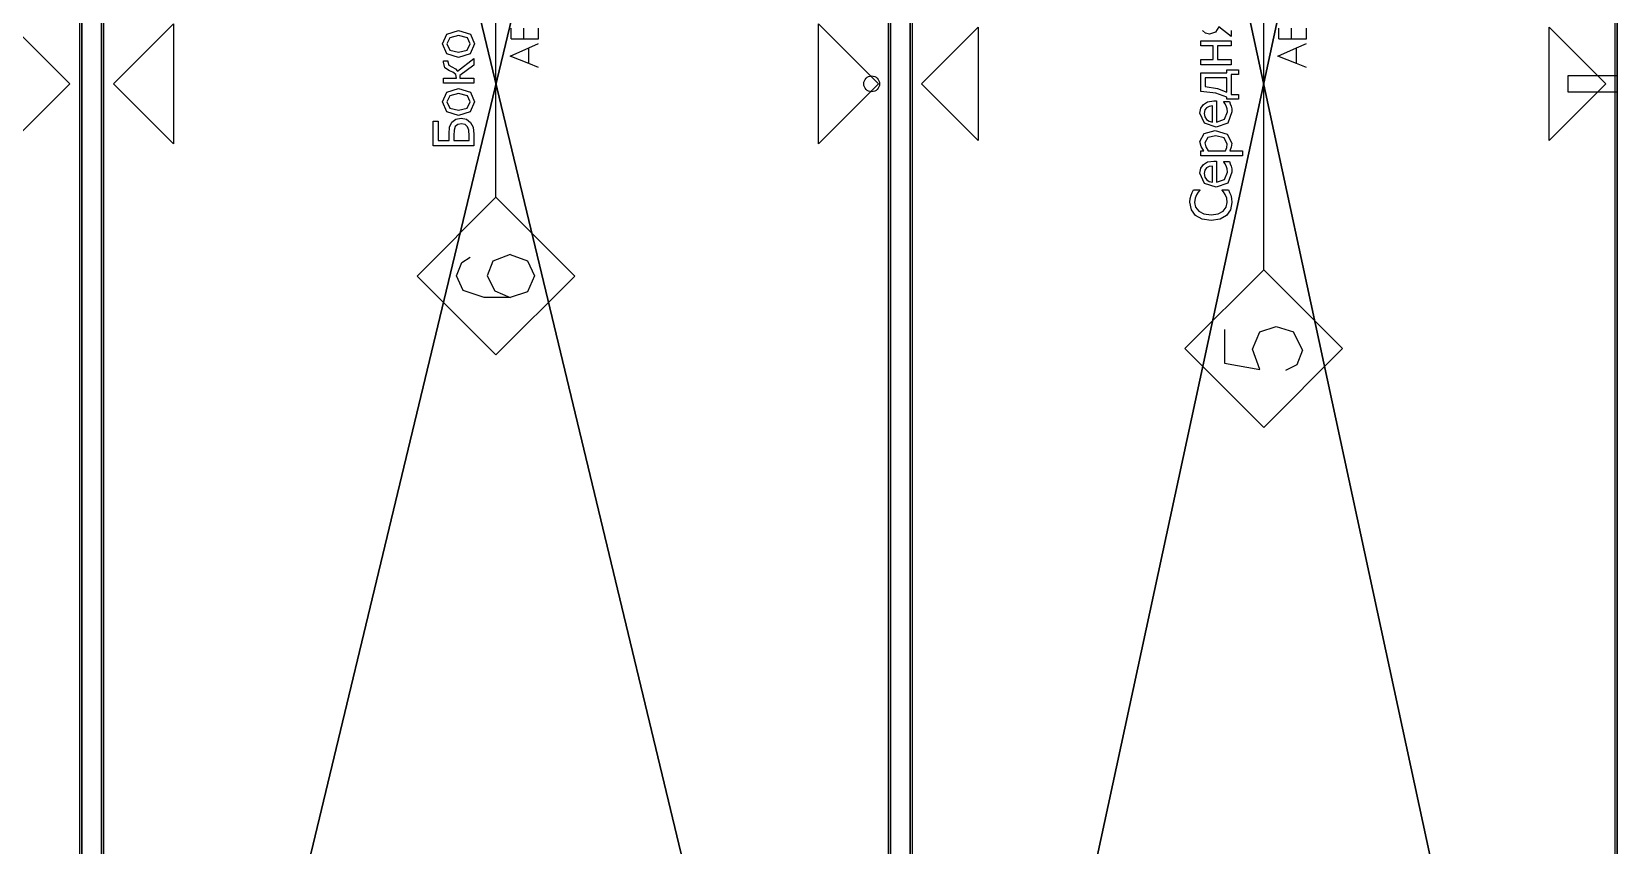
# Model space of a CAD drawing. Header units: millimetres. Extents: x -3498 to 36, y -676 to 1664.
# Drawn here: x -1991 to -1188, y 446 to 858 of the extents above; entities that cross this region are included whole.
import ezdxf

# ---------------------------------------------------------------- set-up
doc = ezdxf.new("R2010")
doc.units = ezdxf.units.MM
doc.header["$LTSCALE"] = 25.4
doc.layers.get('0').update_dxf_attribs({"true_color": 0xffffff})
for name, color, linetype, true_color in [('ABF-DSIDE-8', 32, 'Continuous', 0xcc5400), ('ABF_cuttingLines', 134, 'Continuous', 0x009987), ('ABF_edgeBanding', 252, 'Continuous', 0x777799), ('ABF_Label', 36, 'Continuous', 0x664400), ('DEPTH12-$38878', 34, 'Continuous', 0xaa4400)]:
    doc.layers.add(name, color=color, linetype=linetype, true_color=true_color)

# ---------------------------------------------------------------- blocks, each defined once
blk = doc.blocks.new('Group68#1')
at = {"layer": 'ABF-DSIDE-8', "color": 0, "extrusion": (-1, 0, 0)}
blk.add_circle((0, -9), 4, dxfattribs=at)
blk = doc.blocks.new('Group69#1')
at = {"layer": 'ABF-DSIDE-8', "color": 0}
blk.add_polyline3d([(0, 4, 0), (-25, 4, 0), (-25, -4, 0), (0, -4, 0), (0, 4, 0)], close=True, dxfattribs=at)
blk = doc.blocks.new('Group207#1')
at = {"layer": 'ABF_Label', "color": 0}
for p, q in [((-43.63, 19.83), (-42.41, 21.95)), ((-42.41, 21.95), (-40.57, 23.28)), ((-41.07, 20.92), (-41.93, 19.24)), ((-39.77, 21.92), (-41.07, 20.92)), ((-40.57, 23.28), (-38.17, 23.74)), ((-38.19, 22.26), (-39.77, 21.92)), ((-36.83, 22.09), (-38.19, 22.26)), ((-38.17, 23.74), (-36.94, 23.65)), ((-36.94, 23.65), (-35.88, 23.4)), ((-35.75, 21.64), (-36.83, 22.09)), ((-35.88, 23.4), (-35.02, 23.07)), ((-34.87, 21.06), (-35.75, 21.64)), ((-35.02, 23.07), (-34.15, 22.64)), ((-34.29, 20.55), (-34.87, 21.06)), ((-34.15, 20.55), (-34.29, 20.55)), ((-34.15, 22.64), (-34.15, 20.55)), ((-32.08, 19.11), (-28.8, 20.52)), ((-28.8, 20.52), (-27.19, 20.26)), ((-20.21, 20.15), (-18.57, 20.52)), ((-18.57, 20.52), (-15.95, 19.19)), ((-12.72, 19.11), (-9.45, 20.52)), ((-9.45, 20.52), (-7.83, 20.26)), ((-44.04, 16.97), (-43.63, 19.83)), ((-43.61, 14.06), (-44.04, 16.97)), ((-41.93, 19.24), (-42.24, 16.97)), ((-42.24, 16.97), (-41.91, 14.67)), ((-33.33, 15.3), (-32.08, 19.11)), ((-31.41, 17.54), (-31.66, 16.45)), ((-31.66, 16.45), (-26.48, 16.45)), ((-30.85, 18.39), (-31.41, 17.54)), ((-30.02, 18.97), (-30.85, 18.39)), ((-28.9, 19.16), (-30.02, 18.97)), ((-27.78, 18.97), (-28.9, 19.16)), ((-27.04, 18.41), (-27.78, 18.97)), ((-27.19, 20.26), (-25.96, 19.44)), ((-26.64, 17.6), (-27.04, 18.41)), ((-26.48, 16.45), (-26.64, 17.6)), ((-25.96, 19.44), (-25.16, 18.06)), ((-25.16, 18.06), (-24.88, 16.08)), ((-24.88, 16.08), (-24.88, 15.19)), ((-23.21, 6.86), (-23.21, 20.25)), ((-23.21, 20.25), (-21.57, 20.25)), ((-21.57, 20.25), (-21.57, 19.23)), ((-21.57, 19.23), (-20.21, 20.15)), ((-20.33, 18.64), (-21.57, 17.84)), ((-21.57, 17.84), (-21.57, 12.3)), ((-18.98, 18.95), (-20.33, 18.64)), ((-17.24, 18.03), (-18.98, 18.95)), ((-17.42, 12.69), (-16.71, 15.43)), ((-16.71, 15.43), (-17.24, 18.03)), ((-15.01, 15.62), (-16.18, 11.72)), ((-15.95, 19.19), (-15.01, 15.62)), ((-13.97, 15.3), (-12.72, 19.11)), ((-12.06, 17.54), (-12.3, 16.45)), ((-12.3, 16.45), (-7.13, 16.45)), ((-11.5, 18.39), (-12.06, 17.54)), ((-10.66, 18.97), (-11.5, 18.39)), ((-9.54, 19.16), (-10.66, 18.97)), ((-8.43, 18.97), (-9.54, 19.16)), ((-7.69, 18.41), (-8.43, 18.97)), ((-7.83, 20.26), (-6.61, 19.44)), ((-7.28, 17.6), (-7.69, 18.41)), ((-7.13, 16.45), (-7.28, 17.6)), ((-6.61, 19.44), (-5.8, 18.06)), ((-5.8, 18.06), (-5.52, 16.08)), ((-5.52, 16.08), (-5.52, 15.19)), ((-4.33, 11.87), (-2.97, 15.44)), ((-2.97, 15.44), (-2.44, 20.25)), ((-2.44, 20.25), (3.56, 20.25)), ((-0.89, 18.87), (-1.49, 14.87)), ((1.91, 18.87), (-0.89, 18.87)), ((1.91, 11.87), (1.91, 18.87)), ((3.56, 20.25), (3.56, 11.87)), ((6.15, 10.47), (6.15, 20.25)), ((6.15, 20.25), (7.8, 20.25)), ((7.8, 20.25), (7.8, 16.29)), ((7.8, 16.29), (12.23, 16.29)), ((12.23, 16.29), (12.23, 20.25)), ((12.23, 20.25), (13.88, 20.25)), ((13.88, 20.25), (13.88, 10.47)), ((16.04, 17.46), (16.36, 18.74)), ((16.61, 15.56), (16.04, 17.46)), ((16.36, 18.74), (17.22, 19.66)), ((18.39, 14.5), (16.61, 15.56)), ((-90, 12.65), (-92.05, 1.23)), ((-79.12, 12.65), (-90, 12.65)), ((-42.4, 11.94), (-43.61, 14.06)), ((-40.55, 10.66), (-42.4, 11.94)), ((-41.91, 14.67), (-41.03, 13.03)), ((-41.03, 13.03), (-39.75, 12.06)), ((-38.2, 10.23), (-40.55, 10.66)), ((-39.75, 12.06), (-38.19, 11.73)), ((-36.94, 10.33), (-38.2, 10.23)), ((-38.19, 11.73), (-36.8, 11.91)), ((-35.88, 10.61), (-36.94, 10.33)), ((-36.8, 11.91), (-35.66, 12.38)), ((-34.96, 10.97), (-35.88, 10.61)), ((-35.66, 12.38), (-34.83, 12.93)), ((-34.15, 11.35), (-34.96, 10.97)), ((-34.83, 12.93), (-34.28, 13.42)), ((-34.28, 13.42), (-34.15, 13.42)), ((-34.15, 13.42), (-34.15, 11.35)), ((-32.04, 11.56), (-33.33, 15.3)), ((-28.41, 10.24), (-32.04, 11.56)), ((-24.88, 15.19), (-31.66, 15.19)), ((-31.66, 15.19), (-30.8, 12.58)), ((-30.8, 12.58), (-28.43, 11.68)), ((-28.43, 11.68), (-27.36, 11.8)), ((-27.42, 10.31), (-28.41, 10.24)), ((-26.55, 10.51), (-27.42, 10.31)), ((-27.36, 11.8), (-26.42, 12.11)), ((-25.78, 10.78), (-26.55, 10.51)), ((-26.42, 12.11), (-25.67, 12.5)), ((-25.06, 11.06), (-25.78, 10.78)), ((-25.67, 12.5), (-25.16, 12.86)), ((-25.16, 12.86), (-25.06, 12.86)), ((-25.06, 12.86), (-25.06, 11.06)), ((-21.57, 12.3), (-20.46, 11.87)), ((-20.42, 10.44), (-21.57, 10.96)), ((-21.57, 10.96), (-21.57, 6.86)), ((-20.46, 11.87), (-19.4, 11.75)), ((-19.13, 10.27), (-20.42, 10.44)), ((-19.4, 11.75), (-17.42, 12.69)), ((-16.18, 11.72), (-19.13, 10.27)), ((-12.68, 11.56), (-13.97, 15.3)), ((-9.05, 10.24), (-12.68, 11.56)), ((-5.52, 15.19), (-12.3, 15.19)), ((-12.3, 15.19), (-11.44, 12.58)), ((-11.44, 12.58), (-9.07, 11.68)), ((-9.07, 11.68), (-8.01, 11.8)), ((-8.07, 10.31), (-9.05, 10.24)), ((-7.2, 10.51), (-8.07, 10.31)), ((-8.01, 11.8), (-7.06, 12.11)), ((-6.42, 10.78), (-7.2, 10.51)), ((-7.06, 12.11), (-6.31, 12.5)), ((-5.71, 11.06), (-6.42, 10.78)), ((-6.31, 12.5), (-5.8, 12.86)), ((-5.8, 12.86), (-5.71, 12.86)), ((-5.71, 12.86), (-5.71, 11.06)), ((-4.98, 8.12), (-4.98, 11.87)), ((-4.98, 11.87), (-4.33, 11.87)), ((3, 10.49), (-3.45, 10.49)), ((-3.45, 10.49), (-3.45, 8.12)), ((-1.49, 14.87), (-2.71, 11.87)), ((-2.71, 11.87), (1.91, 11.87)), ((3, 8.12), (3, 10.49)), ((3.56, 11.87), (4.53, 11.87)), ((4.53, 11.87), (4.53, 8.12)), ((7.8, 10.47), (6.15, 10.47)), ((12.23, 14.87), (7.8, 14.87)), ((7.8, 14.87), (7.8, 10.47)), ((12.23, 10.47), (12.23, 14.87)), ((13.88, 10.47), (12.23, 10.47)), ((15.24, 10.47), (18.39, 14.5)), ((17.16, 10.47), (15.24, 10.47)), ((-21.57, 6.86), (-23.21, 6.86)), ((-3.45, 8.12), (-4.98, 8.12)), ((4.53, 8.12), (3, 8.12)), ((-92.05, 1.23), (-85.44, 3.64)), ((-85.44, 3.64), (-79.92, 1.23)), ((-79.92, 1.23), (-78.15, -4.05)), ((-59.86, 0), (92.88, 0)), ((-78.15, -4.05), (-79.92, -9.54)), ((6.49, -10.57), (8.95, -4.58)), ((8.95, -4.58), (11.61, -10.57)), ((14.53, -4.88), (17.96, -4.88)), ((14.53, -4.88), (14.53, -8.98)), ((-90.52, -10.7), (-92.37, -7.04)), ((-85.76, -12.45), (-79.92, -9.54)), ((14.53, -8.98), (14.53, -13.72)), ((14.53, -8.98), (17.96, -8.98)), ((-85.76, -12.45), (-90.52, -10.7)), ((5.21, -13.72), (6.49, -10.57)), ((6.49, -10.57), (11.61, -10.57)), ((11.61, -10.57), (13.01, -13.72)), ((14.53, -13.72), (17.96, -13.72))]:
    blk.add_line(p, q, dxfattribs=at)
blk.add_polyline3d([(-59.86, 0, 0), (-85.26, -25.4, 0), (-110.66, 0, 0), (-85.26, 25.4, 0), (-59.86, 0, 0)], close=True, dxfattribs=at)
blk = doc.blocks.new('Group219#1')
at = {"layer": 'ABF_cuttingLines', "color": 0}
blk.add_polyline3d([(380.5, 19, 0), (380.5, 1681, 0), (24, 1681, 0), (24, 19, 0), (380.5, 19, 0)], close=True, dxfattribs=at)
blk = doc.blocks.new('Group220#1')
at = {"layer": 'ABF_edgeBanding', "color": 0}
for points in [[(28.78, 850, 0), (57.47, 878.69, 0), (57.47, 821.31, 0), (28.78, 850, 0)], [(375.72, 850, 0), (347.03, 821.31, 0), (347.03, 878.69, 0), (375.72, 850, 0)]]:
    blk.add_polyline3d(points, close=True, dxfattribs=at)
blk = doc.blocks.new('___#9')
at = {"color": 0}
for p, q in [((23, 1682), (23, 18)), ((23, 1682, 18), (23, 18, 18)), ((23, 1682), (23, 18)), ((23, 1682, 18), (23, 18, 18)), ((381.5, 18), (381.5, 1682)), ((381.5, 18, 18), (381.5, 1682, 18)), ((381.5, 18), (381.5, 1682)), ((381.5, 18, 18), (381.5, 1682, 18))]:
    blk.add_line(p, q, dxfattribs=at)
for name in ['Group68#1', 'Group69#1']:
    blk.add_blockref(name, (381.5, 850, 18), dxfattribs=at)
at = {"layer": 'ABF_cuttingLines', "color": 0}
blk.add_blockref('Group219#1', (0, 0, 18), dxfattribs=at)
at = {"layer": 'ABF_edgeBanding', "color": 0}
blk.add_blockref('Group220#1', (0, 0, 18), dxfattribs=at)
at = {"layer": 'ABF_Label', "color": 0, "xscale": 1.574803149606299, "yscale": 1.574803149606299, "rotation": 90}
blk.add_blockref('Group207#1', (202.25, 850, 18), dxfattribs=at)
at = {"color": 0}
mesh = blk.add_polyface(dxfattribs=at)
corners = [(381.5, 1682), (23, 18), (23, 1682), (381.5, 18)]
mesh.append_faces([[corners[k] for k in face] for face in [(0, 1, 2), (1, 0, 3)]], dxfattribs={"vtx0": -1, "color": 0})
at = {"color": 7, "true_color": 0xffffff}
mesh = blk.add_polyface(dxfattribs=at)
corners = [(381.5, 18, 18), (23, 1682, 18), (23, 18, 18), (381.5, 1682, 18)]
mesh.append_faces([[corners[k] for k in face] for face in [(0, 1, 2), (1, 0, 3)]], dxfattribs={"vtx0": -1, "color": 7})
at = {"color": 0}
mesh = blk.add_polyface(dxfattribs=at)
corners = [(23, 1682, 18), (23, 18), (23, 18, 18), (23, 1682)]
mesh.append_faces([[corners[k] for k in face] for face in [(0, 1, 2), (1, 0, 3)]], dxfattribs={"vtx0": -1, "color": 0})
mesh = blk.add_polyface(dxfattribs=at)
corners = [(381.5, 1682), (381.5, 18, 18), (381.5, 18), (381.5, 1682, 18)]
mesh.append_faces([[corners[k] for k in face] for face in [(0, 1, 2), (1, 0, 3)]], dxfattribs={"vtx0": -1, "color": 0})
blk = doc.blocks.new('Group131#1')
at = {"layer": 'DEPTH12-$38878', "color": 0}
blk.add_circle((-9, 0), 4, dxfattribs=at)
blk = doc.blocks.new('Group209#1')
at = {"layer": 'ABF_Label', "color": 0}
for p, q in [((-19.95, 7.13), (-19.95, 20.17)), ((-19.95, 20.17), (-12.01, 20.17)), ((-12.01, 18.63), (-18.22, 18.63)), ((-18.22, 18.63), (-18.22, 15.06)), ((-12.01, 20.17), (-12.01, 18.63)), ((-10.2, 12.02), (-9, 15.83)), ((-9, 15.83), (-5.82, 17.18)), ((-5.82, 15.77), (-7.81, 14.84)), ((-5.82, 17.18), (-2.65, 15.83)), ((-3.85, 14.84), (-5.82, 15.77)), ((-2.65, 15.83), (-1.46, 12.02)), ((0.23, 7.13), (0.23, 16.91)), ((0.23, 16.91), (1.87, 16.91)), ((1.87, 16.91), (1.87, 12.66)), ((4.13, 14.94), (5.2, 16.47)), ((5.2, 16.47), (6.98, 16.91)), ((7.05, 15.49), (6.01, 15.21)), ((6.98, 16.91), (7.43, 16.91)), ((7.43, 15.49), (7.05, 15.49)), ((7.43, 16.91), (7.43, 15.49)), ((8.47, 12.02), (9.67, 15.83)), ((9.67, 15.83), (12.85, 17.18)), ((12.85, 15.77), (10.87, 14.84)), ((12.85, 17.18), (16.02, 15.83)), ((14.82, 14.84), (12.85, 15.77)), ((16.02, 15.83), (17.21, 12.02)), ((-68.82, 3.84), (-66.59, 10.5)), ((-66.59, 10.5), (-61.86, 12.65)), ((-61.86, 12.65), (-57.57, 10.97)), ((-57.57, 10.97), (-55.85, 8.27)), ((-18.22, 15.06), (-16.12, 15.06)), ((-16.67, 13.56), (-18.22, 13.56)), ((-18.22, 13.56), (-18.22, 8.61)), ((-14.89, 13.49), (-16.67, 13.56)), ((-16.12, 15.06), (-13.95, 14.9)), ((-13.78, 13.09), (-14.89, 13.49)), ((-13.95, 14.9), (-12.37, 14.17)), ((-13.1, 12.29), (-13.78, 13.09)), ((-13.11, 9.96), (-12.88, 11.13)), ((-12.88, 11.13), (-13.1, 12.29)), ((-12.37, 14.17), (-11.39, 12.89)), ((-11.07, 11.17), (-11.44, 9.45)), ((-11.39, 12.89), (-11.07, 11.17)), ((-9.03, 8.25), (-10.2, 12.02)), ((-7.81, 14.84), (-8.5, 12.02)), ((-8.5, 12.02), (-7.81, 9.23)), ((-3.86, 9.21), (-3.16, 12.02)), ((-3.16, 12.02), (-3.85, 14.84)), ((-1.46, 12.02), (-2.65, 8.2)), ((1.87, 12.66), (2.96, 12.92)), ((2.7, 11.64), (1.87, 11.64)), ((1.87, 11.64), (1.87, 7.13)), ((6.05, 7.13), (2.7, 11.64)), ((2.96, 12.92), (3.73, 13.93)), ((3.73, 13.93), (3.95, 14.43)), ((3.95, 14.43), (4.13, 14.94)), ((4.85, 12.98), (4.12, 12.33)), ((4.12, 12.33), (8.1, 7.13)), ((5.43, 14.17), (4.85, 12.98)), ((6.01, 15.21), (5.43, 14.17)), ((9.64, 8.25), (8.47, 12.02)), ((10.87, 14.84), (10.17, 12.02)), ((10.17, 12.02), (10.87, 9.23)), ((15.51, 12.02), (14.82, 14.84)), ((14.82, 9.21), (15.51, 12.02)), ((17.21, 12.02), (16.02, 8.2)), ((-16.18, 7.13), (-19.95, 7.13)), ((-18.22, 8.61), (-16.71, 8.61)), ((-16.71, 8.61), (-14.92, 8.72)), ((-14.01, 7.37), (-16.18, 7.13)), ((-14.92, 8.72), (-13.82, 9.16)), ((-12.43, 8.2), (-14.01, 7.37)), ((-13.82, 9.16), (-13.11, 9.96)), ((-11.44, 9.45), (-12.43, 8.2)), ((-5.82, 6.86), (-9.03, 8.25)), ((-7.81, 9.23), (-5.82, 8.28)), ((-5.82, 8.28), (-3.86, 9.21)), ((-2.65, 8.2), (-5.82, 6.86)), ((1.87, 7.13), (0.23, 7.13)), ((8.1, 7.13), (6.05, 7.13)), ((12.85, 6.86), (9.64, 8.25)), ((10.87, 9.23), (12.85, 8.28)), ((12.85, 8.28), (14.82, 9.21)), ((16.02, 8.2), (12.85, 6.86)), ((-68.82, -4.58), (-68.82, 3.84)), ((-66.66, 0.41), (-68.82, -4.58)), ((-61.86, 2.88), (-66.66, 0.41)), ((-57.07, 0.95), (-61.86, 2.88)), ((-55.01, -4.58), (-57.07, 0.95)), ((-36.51, 0), (69.53, 0)), ((-66.98, -10.14), (-68.82, -4.58)), ((-55.01, -4.58), (-57.02, -10.14)), ((6.49, -10.57), (8.95, -4.58)), ((8.95, -4.58), (11.61, -10.57)), ((14.53, -4.88), (17.96, -4.88)), ((14.53, -4.88), (14.53, -8.98)), ((-61.86, -12.45), (-66.98, -10.14)), ((-57.02, -10.14), (-61.86, -12.45)), ((14.53, -8.98), (14.53, -13.72)), ((14.53, -8.98), (17.96, -8.98)), ((5.21, -13.72), (6.49, -10.57)), ((6.49, -10.57), (11.61, -10.57)), ((11.61, -10.57), (13.01, -13.72)), ((14.53, -13.72), (17.96, -13.72))]:
    blk.add_line(p, q, dxfattribs=at)
blk.add_polyline3d([(-36.51, 0, 0), (-61.91, -25.4, 0), (-87.31, 0, 0), (-61.91, 25.4, 0), (-36.51, 0, 0)], close=True, dxfattribs=at)
blk = doc.blocks.new('Group221#1')
at = {"layer": 'ABF_cuttingLines', "color": 0}
blk.add_polyline3d([(399, 19, 0), (399, 1681, 0), (1, 1681, 0), (1, 19, 0), (399, 19, 0)], close=True, dxfattribs=at)
blk = doc.blocks.new('Group222#1')
at = {"layer": 'ABF_edgeBanding', "color": 0}
for points in [[(6.07, 850, 0), (36.49, 880.42, 0), (36.49, 819.58, 0), (6.07, 850, 0)], [(393.93, 850, 0), (363.51, 819.58, 0), (363.51, 880.42, 0), (393.93, 850, 0)]]:
    blk.add_polyline3d(points, close=True, dxfattribs=at)
blk = doc.blocks.new('___#10')
at = {"color": 0}
for p, q in [((0, 1682), (0, 18)), ((0, 1682, 18), (0, 18, 18)), ((0, 1682), (0, 18)), ((0, 1682, 18), (0, 18, 18)), ((400, 18), (400, 1682)), ((400, 18, 18), (400, 1682, 18)), ((400, 18), (400, 1682)), ((400, 18, 18), (400, 1682, 18))]:
    blk.add_line(p, q, dxfattribs=at)
blk.add_blockref('Group131#1', (399.5, 850, 18), dxfattribs=at)
at = {"layer": 'ABF_cuttingLines', "color": 0}
blk.add_blockref('Group221#1', (0, 0, 18), dxfattribs=at)
at = {"layer": 'ABF_edgeBanding', "color": 0}
blk.add_blockref('Group222#1', (0, 0, 18), dxfattribs=at)
at = {"layer": 'ABF_Label', "color": 0, "xscale": 1.574803149606299, "yscale": 1.574803149606299, "rotation": 90}
blk.add_blockref('Group209#1', (200, 850, 18), dxfattribs=at)
at = {"color": 0}
mesh = blk.add_polyface(dxfattribs=at)
corners = [(400, 1682), (0, 18), (0, 1682), (400, 18)]
mesh.append_faces([[corners[k] for k in face] for face in [(0, 1, 2), (1, 0, 3)]], dxfattribs={"vtx0": -1, "color": 0})
at = {"color": 7, "true_color": 0xffffff}
mesh = blk.add_polyface(dxfattribs=at)
corners = [(400, 18, 18), (0, 1682, 18), (0, 18, 18), (400, 1682, 18)]
mesh.append_faces([[corners[k] for k in face] for face in [(0, 1, 2), (1, 0, 3)]], dxfattribs={"vtx0": -1, "color": 7})
at = {"color": 0}
mesh = blk.add_polyface(dxfattribs=at)
corners = [(0, 1682, 18), (0, 18), (0, 18, 18), (0, 1682)]
mesh.append_faces([[corners[k] for k in face] for face in [(0, 1, 2), (1, 0, 3)]], dxfattribs={"vtx0": -1, "color": 0})
mesh = blk.add_polyface(dxfattribs=at)
corners = [(400, 1682), (400, 18, 18), (400, 18), (400, 1682, 18)]
mesh.append_faces([[corners[k] for k in face] for face in [(0, 1, 2), (1, 0, 3)]], dxfattribs={"vtx0": -1, "color": 0})
blk = doc.blocks.new('Group223#1')
at = {"layer": 'ABF_cuttingLines', "color": 0}
blk.add_polyline3d([(-1, 19, 0), (-1, 1681, 0), (-399, 1681, 0), (-399, 19, 0), (-1, 19, 0)], close=True, dxfattribs=at)
blk = doc.blocks.new('Group224#1')
at = {"layer": 'ABF_edgeBanding', "color": 0}
blk.add_polyline3d([(-6.07, 850, 0), (-36.49, 819.58, 0), (-36.49, 880.42, 0), (-6.07, 850, 0)], close=True, dxfattribs=at)
blk = doc.blocks.new('___#17')
at = {"color": 0}
for p, q in [((0, 1682, 18), (0, 18, 18)), ((0, 1682), (0, 18)), ((0, 1682, 18), (0, 18, 18)), ((0, 1682), (0, 18))]:
    blk.add_line(p, q, dxfattribs=at)
at = {"layer": 'ABF_cuttingLines', "color": 0}
blk.add_blockref('Group223#1', (0, 0, 18), dxfattribs=at)
at = {"layer": 'ABF_edgeBanding', "color": 0}
blk.add_blockref('Group224#1', (0, 0, 18), dxfattribs=at)
at = {"color": 7, "true_color": 0xffffff}
mesh = blk.add_polyface(dxfattribs=at)
corners = [(0, 18, 18), (-400, 1682, 18), (-400, 18, 18), (0, 1682, 18)]
mesh.append_faces([[corners[k] for k in face] for face in [(0, 1, 2), (1, 0, 3)]], dxfattribs={"vtx0": -1, "color": 7})
at = {"color": 0}
mesh = blk.add_polyface(dxfattribs=at)
corners = [(0, 1682), (-400, 18), (-400, 1682), (0, 18)]
mesh.append_faces([[corners[k] for k in face] for face in [(0, 1, 2), (1, 0, 3)]], dxfattribs={"vtx0": -1, "color": 0})
mesh = blk.add_polyface(dxfattribs=at)
corners = [(0, 1682), (0, 18, 18), (0, 18), (0, 1682, 18)]
mesh.append_faces([[corners[k] for k in face] for face in [(0, 1, 2), (1, 0, 3)]], dxfattribs={"vtx0": -1, "color": 0})
blk = doc.blocks.new('THICKNESS_18')
at = {"color": 0}
for name, p in [('___#17', (-1966, -18)), ('___#10', (-1956, -18)), ('___#9', (-1569, -18))]:
    blk.add_blockref(name, p, dxfattribs=at)

msp = doc.modelspace()

# ---------------------------------------------------------------- block references
at = {"color": 0}
msp.add_blockref('THICKNESS_18', (0, 0), dxfattribs=at)

doc.saveas('drawing.dxf')
